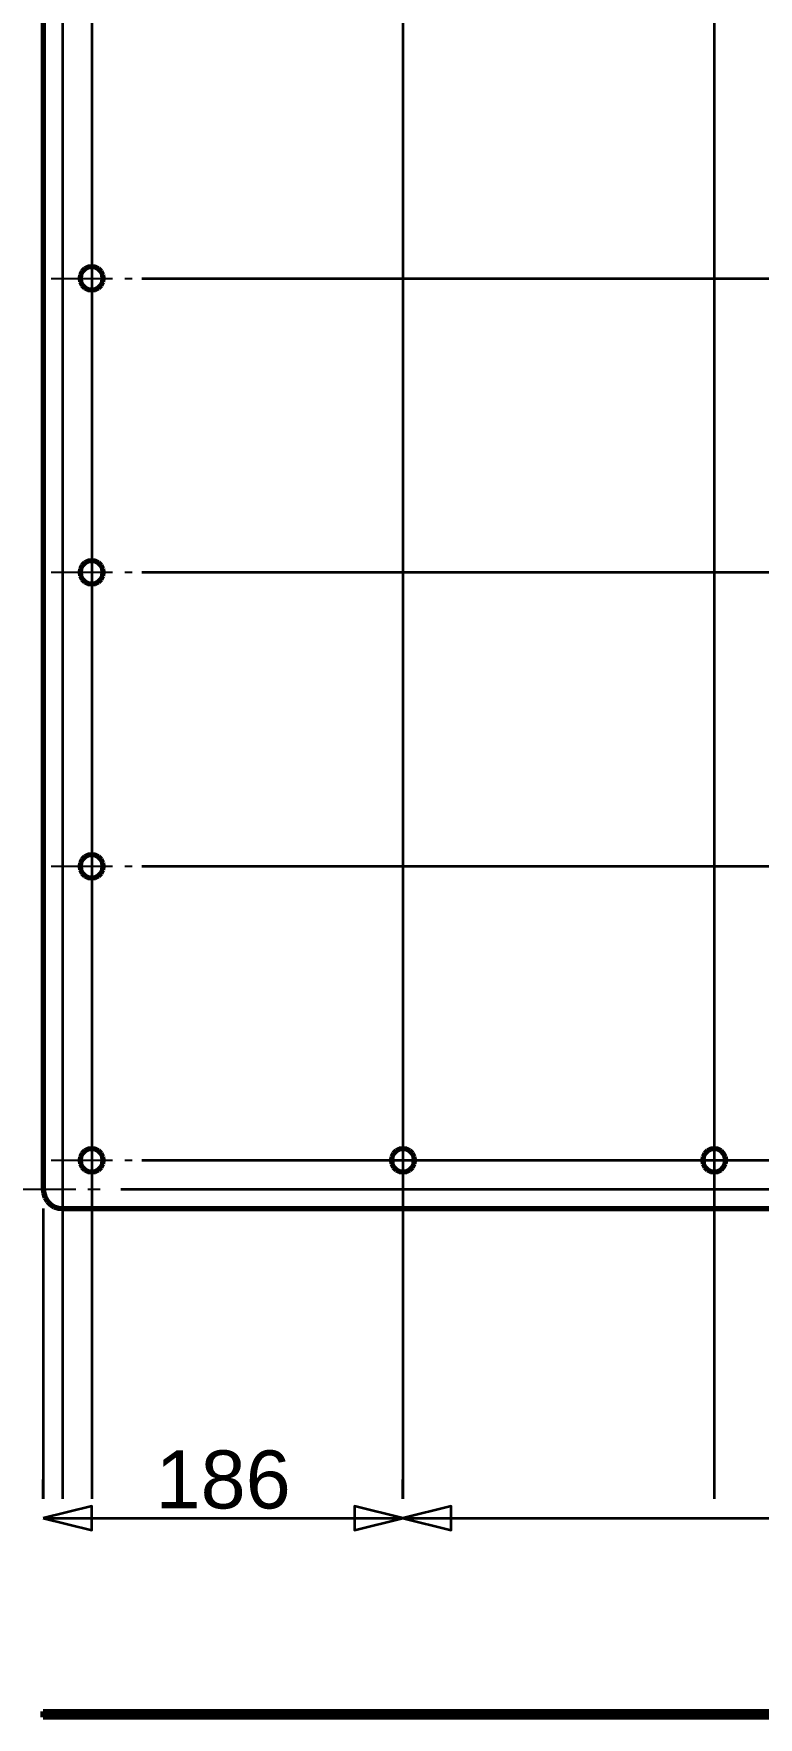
# Model space of a CAD drawing. Header units: millimetres. Extents: x 0 to 420, y 0 to 297.
# Drawn here: x 64.5 to 102, y 149.7 to 236.8 of the extents above; entities that cross this region are included whole.
import ezdxf
from ezdxf.enums import TextEntityAlignment as Align

# ---------------------------------------------------------------- set-up
doc = ezdxf.new("R2010")
doc.units = ezdxf.units.MM
doc.linetypes.add('CENTER', pattern=[5.08, 3.175, -0.635, 0.635, -0.635])
doc.linetypes.add('DASHED', pattern=[1.524, 1.27, -0.254])
doc.styles.add('GOST', font='Arial')

msp = doc.modelspace()

# ---------------------------------------------------------------- linework, layer by layer
at = {"color": 1, "lineweight": 70}
for p, q in [((65, 256), (65, 177)), ((67.315, 224.671), (67.147, 224.585)), ((67.5, 224.7), (67.315, 224.671)), ((67.685, 224.671), (67.5, 224.7)), ((67.853, 224.585), (67.685, 224.671)), ((66.929, 224.285), (66.9, 224.1)), ((66.9, 224.1), (66.929, 223.915)), ((67.015, 224.453), (66.929, 224.285)), ((66.929, 223.915), (67.015, 223.747)), ((67.147, 224.585), (67.015, 224.453)), ((67.015, 223.747), (67.147, 223.615)), ((67.985, 224.453), (67.853, 224.585)), ((67.853, 223.615), (67.985, 223.747)), ((68.071, 224.285), (67.985, 224.453)), ((67.985, 223.747), (68.071, 223.915)), ((68.1, 224.1), (68.071, 224.285)), ((68.071, 223.915), (68.1, 224.1)), ((67.147, 223.615), (67.315, 223.529)), ((67.315, 223.529), (67.5, 223.5)), ((67.5, 223.5), (67.685, 223.529)), ((67.685, 223.529), (67.853, 223.615)), ((66.929, 209.085), (66.9, 208.9)), ((67.015, 209.253), (66.929, 209.085)), ((67.147, 209.385), (67.015, 209.253)), ((67.315, 209.471), (67.147, 209.385)), ((67.5, 209.5), (67.315, 209.471)), ((67.685, 209.471), (67.5, 209.5)), ((67.853, 209.385), (67.685, 209.471)), ((67.985, 209.253), (67.853, 209.385)), ((68.071, 209.085), (67.985, 209.253)), ((68.1, 208.9), (68.071, 209.085)), ((66.9, 208.9), (66.929, 208.715)), ((66.929, 208.715), (67.015, 208.547)), ((67.015, 208.547), (67.147, 208.415)), ((67.147, 208.415), (67.315, 208.329)), ((67.315, 208.329), (67.5, 208.3)), ((67.5, 208.3), (67.685, 208.329)), ((67.685, 208.329), (67.853, 208.415)), ((67.853, 208.415), (67.985, 208.547)), ((67.985, 208.547), (68.071, 208.715)), ((68.071, 208.715), (68.1, 208.9)), ((67.147, 194.185), (67.015, 194.053)), ((67.315, 194.271), (67.147, 194.185)), ((67.5, 194.3), (67.315, 194.271)), ((67.685, 194.271), (67.5, 194.3)), ((67.853, 194.185), (67.685, 194.271)), ((67.985, 194.053), (67.853, 194.185)), ((66.929, 193.885), (66.9, 193.7)), ((66.9, 193.7), (66.929, 193.515)), ((67.015, 194.053), (66.929, 193.885)), ((66.929, 193.515), (67.015, 193.347)), ((67.015, 193.347), (67.147, 193.215)), ((67.853, 193.215), (67.985, 193.347)), ((68.071, 193.885), (67.985, 194.053)), ((67.985, 193.347), (68.071, 193.515)), ((68.1, 193.7), (68.071, 193.885)), ((68.071, 193.515), (68.1, 193.7)), ((67.147, 193.215), (67.315, 193.129)), ((67.315, 193.129), (67.5, 193.1)), ((67.5, 193.1), (67.685, 193.129)), ((67.685, 193.129), (67.853, 193.215)), ((66.929, 178.685), (66.9, 178.5)), ((66.9, 178.5), (66.929, 178.315)), ((67.015, 178.853), (66.929, 178.685)), ((67.147, 178.985), (67.015, 178.853)), ((67.315, 179.071), (67.147, 178.985)), ((67.5, 179.1), (67.315, 179.071)), ((67.685, 179.071), (67.5, 179.1)), ((67.853, 178.985), (67.685, 179.071)), ((67.985, 178.853), (67.853, 178.985)), ((68.071, 178.685), (67.985, 178.853)), ((68.1, 178.5), (68.071, 178.685)), ((68.071, 178.315), (68.1, 178.5)), ((83.029, 178.685), (83, 178.5)), ((83, 178.5), (83.029, 178.315)), ((83.115, 178.853), (83.029, 178.685)), ((83.247, 178.985), (83.115, 178.853)), ((83.415, 179.071), (83.247, 178.985)), ((83.6, 179.1), (83.415, 179.071)), ((83.785, 179.071), (83.6, 179.1)), ((83.953, 178.985), (83.785, 179.071)), ((84.085, 178.853), (83.953, 178.985)), ((84.171, 178.685), (84.085, 178.853)), ((84.2, 178.5), (84.171, 178.685)), ((84.171, 178.315), (84.2, 178.5)), ((99.129, 178.685), (99.1, 178.5)), ((99.1, 178.5), (99.129, 178.315)), ((99.215, 178.853), (99.129, 178.685)), ((99.347, 178.985), (99.215, 178.853)), ((99.515, 179.071), (99.347, 178.985)), ((99.7, 179.1), (99.515, 179.071)), ((99.885, 179.071), (99.7, 179.1)), ((100.053, 178.985), (99.885, 179.071)), ((100.185, 178.853), (100.053, 178.985)), ((100.271, 178.685), (100.185, 178.853)), ((100.3, 178.5), (100.271, 178.685)), ((100.271, 178.315), (100.3, 178.5)), ((66.929, 178.315), (67.015, 178.147)), ((67.015, 178.147), (67.147, 178.015)), ((67.147, 178.015), (67.315, 177.929)), ((67.315, 177.929), (67.5, 177.9)), ((67.5, 177.9), (67.685, 177.929)), ((67.685, 177.929), (67.853, 178.015)), ((67.853, 178.015), (67.985, 178.147)), ((67.985, 178.147), (68.071, 178.315)), ((83.029, 178.315), (83.115, 178.147)), ((83.115, 178.147), (83.247, 178.015)), ((83.247, 178.015), (83.415, 177.929)), ((83.415, 177.929), (83.6, 177.9)), ((83.6, 177.9), (83.785, 177.929)), ((83.785, 177.929), (83.953, 178.015)), ((83.953, 178.015), (84.085, 178.147)), ((84.085, 178.147), (84.171, 178.315)), ((99.129, 178.315), (99.215, 178.147)), ((99.215, 178.147), (99.347, 178.015)), ((99.347, 178.015), (99.515, 177.929)), ((99.515, 177.929), (99.7, 177.9)), ((99.7, 177.9), (99.885, 177.929)), ((99.885, 177.929), (100.053, 178.015)), ((100.053, 178.015), (100.185, 178.147)), ((100.185, 178.147), (100.271, 178.315)), ((65, 177), (65.025, 176.777)), ((65.025, 176.777), (65.099, 176.566)), ((65.099, 176.566), (65.218, 176.377)), ((65.218, 176.377), (65.377, 176.218)), ((65.377, 176.218), (65.566, 176.099)), ((65.566, 176.099), (65.777, 176.025)), ((65.777, 176.025), (66, 176)), ((66, 176), (149.5, 176)), ((65, 150), (65.006, 150)), ((65, 149.7), (65, 150)), ((65.006, 150), (65.025, 150)), ((65.025, 150), (65.056, 150)), ((65.056, 150), (65.099, 150)), ((65.099, 150), (65.153, 150)), ((65.153, 150), (65.218, 150)), ((65.218, 150), (65.293, 150)), ((65.293, 150), (65.377, 150)), ((65.377, 150), (65.468, 150)), ((65.468, 150), (65.566, 150)), ((65.566, 150), (65.67, 150)), ((65.67, 150), (65.777, 150)), ((65.777, 150), (65.888, 150)), ((65.888, 150), (66, 150)), ((66, 150), (149.5, 150)), ((66, 149.7), (66, 150)), ((65.006, 149.7), (65, 149.7)), ((65.025, 149.7), (65.006, 149.7)), ((65.056, 149.7), (65.025, 149.7)), ((65.099, 149.7), (65.056, 149.7)), ((65.153, 149.7), (65.099, 149.7)), ((65.218, 149.7), (65.153, 149.7)), ((65.293, 149.7), (65.218, 149.7)), ((65.377, 149.7), (65.293, 149.7)), ((65.468, 149.7), (65.377, 149.7)), ((65.566, 149.7), (65.468, 149.7)), ((65.67, 149.7), (65.566, 149.7)), ((65.777, 149.7), (65.67, 149.7)), ((65.888, 149.7), (65.777, 149.7)), ((66, 149.7), (65.888, 149.7)), ((149.5, 149.7), (66, 149.7))]:
    msp.add_line(p, q, dxfattribs=at)
at = {"color": 5, "linetype": 'DASHED', "lineweight": 35}
for p, q in [((65, 177), (65, 256)), ((67.147, 224.585), (67.315, 224.671)), ((67.315, 224.671), (67.5, 224.7)), ((67.5, 224.7), (67.685, 224.671)), ((67.685, 224.671), (67.853, 224.585)), ((66.9, 224.1), (66.929, 224.285)), ((66.929, 223.915), (66.9, 224.1)), ((66.929, 224.285), (67.015, 224.453)), ((67.015, 223.747), (66.929, 223.915)), ((67.015, 224.453), (67.147, 224.585)), ((67.147, 223.615), (67.015, 223.747)), ((67.853, 224.585), (67.985, 224.453)), ((67.985, 223.747), (67.853, 223.615)), ((67.985, 224.453), (68.071, 224.285)), ((68.071, 223.915), (67.985, 223.747)), ((68.071, 224.285), (68.1, 224.1)), ((68.1, 224.1), (68.071, 223.915)), ((67.315, 223.529), (67.147, 223.615)), ((67.5, 223.5), (67.315, 223.529)), ((67.685, 223.529), (67.5, 223.5)), ((67.853, 223.615), (67.685, 223.529)), ((66.9, 208.9), (66.929, 209.085)), ((66.929, 209.085), (67.015, 209.253)), ((67.015, 209.253), (67.147, 209.385)), ((67.147, 209.385), (67.315, 209.471)), ((67.315, 209.471), (67.5, 209.5)), ((67.5, 209.5), (67.685, 209.471)), ((67.685, 209.471), (67.853, 209.385)), ((67.853, 209.385), (67.985, 209.253)), ((67.985, 209.253), (68.071, 209.085)), ((68.071, 209.085), (68.1, 208.9)), ((66.929, 208.715), (66.9, 208.9)), ((67.015, 208.547), (66.929, 208.715)), ((67.147, 208.415), (67.015, 208.547)), ((67.315, 208.329), (67.147, 208.415)), ((67.5, 208.3), (67.315, 208.329)), ((67.685, 208.329), (67.5, 208.3)), ((67.853, 208.415), (67.685, 208.329)), ((67.985, 208.547), (67.853, 208.415)), ((68.071, 208.715), (67.985, 208.547)), ((68.1, 208.9), (68.071, 208.715)), ((67.015, 194.053), (67.147, 194.185)), ((67.147, 194.185), (67.315, 194.271)), ((67.315, 194.271), (67.5, 194.3)), ((67.5, 194.3), (67.685, 194.271)), ((67.685, 194.271), (67.853, 194.185)), ((67.853, 194.185), (67.985, 194.053)), ((66.9, 193.7), (66.929, 193.885)), ((66.929, 193.515), (66.9, 193.7)), ((66.929, 193.885), (67.015, 194.053)), ((67.015, 193.347), (66.929, 193.515)), ((67.147, 193.215), (67.015, 193.347)), ((67.985, 193.347), (67.853, 193.215)), ((67.985, 194.053), (68.071, 193.885)), ((68.071, 193.515), (67.985, 193.347)), ((68.071, 193.885), (68.1, 193.7)), ((68.1, 193.7), (68.071, 193.515)), ((67.315, 193.129), (67.147, 193.215)), ((67.5, 193.1), (67.315, 193.129)), ((67.685, 193.129), (67.5, 193.1)), ((67.853, 193.215), (67.685, 193.129)), ((66.9, 178.5), (66.929, 178.685)), ((66.929, 178.315), (66.9, 178.5)), ((66.929, 178.685), (67.015, 178.853)), ((67.015, 178.853), (67.147, 178.985)), ((67.147, 178.985), (67.315, 179.071)), ((67.315, 179.071), (67.5, 179.1)), ((67.5, 179.1), (67.685, 179.071)), ((67.685, 179.071), (67.853, 178.985)), ((67.853, 178.985), (67.985, 178.853)), ((67.985, 178.853), (68.071, 178.685)), ((68.071, 178.685), (68.1, 178.5)), ((68.1, 178.5), (68.071, 178.315)), ((83, 178.5), (83.029, 178.685)), ((83.029, 178.315), (83, 178.5)), ((83.029, 178.685), (83.115, 178.853)), ((83.115, 178.853), (83.247, 178.985)), ((83.247, 178.985), (83.415, 179.071)), ((83.415, 179.071), (83.6, 179.1)), ((83.6, 179.1), (83.785, 179.071)), ((83.785, 179.071), (83.953, 178.985)), ((83.953, 178.985), (84.085, 178.853)), ((84.085, 178.853), (84.171, 178.685)), ((84.171, 178.685), (84.2, 178.5)), ((84.2, 178.5), (84.171, 178.315)), ((99.1, 178.5), (99.129, 178.685)), ((99.129, 178.315), (99.1, 178.5)), ((99.129, 178.685), (99.215, 178.853)), ((99.215, 178.853), (99.347, 178.985)), ((99.347, 178.985), (99.515, 179.071)), ((99.515, 179.071), (99.7, 179.1)), ((99.7, 179.1), (99.885, 179.071)), ((99.885, 179.071), (100.053, 178.985)), ((100.053, 178.985), (100.185, 178.853)), ((100.185, 178.853), (100.271, 178.685)), ((100.271, 178.685), (100.3, 178.5)), ((100.3, 178.5), (100.271, 178.315)), ((67.015, 178.147), (66.929, 178.315)), ((67.147, 178.015), (67.015, 178.147)), ((67.315, 177.929), (67.147, 178.015)), ((67.5, 177.9), (67.315, 177.929)), ((67.685, 177.929), (67.5, 177.9)), ((67.853, 178.015), (67.685, 177.929)), ((67.985, 178.147), (67.853, 178.015)), ((68.071, 178.315), (67.985, 178.147)), ((83.115, 178.147), (83.029, 178.315)), ((83.247, 178.015), (83.115, 178.147)), ((83.415, 177.929), (83.247, 178.015)), ((83.6, 177.9), (83.415, 177.929)), ((83.785, 177.929), (83.6, 177.9)), ((83.953, 178.015), (83.785, 177.929)), ((84.085, 178.147), (83.953, 178.015)), ((84.171, 178.315), (84.085, 178.147)), ((99.215, 178.147), (99.129, 178.315)), ((99.347, 178.015), (99.215, 178.147)), ((99.515, 177.929), (99.347, 178.015)), ((99.7, 177.9), (99.515, 177.929)), ((99.885, 177.929), (99.7, 177.9)), ((100.053, 178.015), (99.885, 177.929)), ((100.185, 178.147), (100.053, 178.015)), ((100.271, 178.315), (100.185, 178.147)), ((65.025, 176.777), (65, 177)), ((65.099, 176.566), (65.025, 176.777)), ((65.218, 176.377), (65.099, 176.566)), ((65.377, 176.218), (65.218, 176.377)), ((65.566, 176.099), (65.377, 176.218)), ((65.777, 176.025), (65.566, 176.099)), ((66, 176), (65.777, 176.025)), ((149.5, 176), (66, 176)), ((65.006, 150), (65, 150)), ((65, 149.7), (65, 150)), ((65.025, 150), (65.006, 150)), ((65.056, 150), (65.025, 150)), ((65.099, 150), (65.056, 150)), ((65.153, 150), (65.099, 150)), ((65.218, 150), (65.153, 150)), ((65.293, 150), (65.218, 150)), ((65.377, 150), (65.293, 150)), ((65.468, 150), (65.377, 150)), ((65.566, 150), (65.468, 150)), ((65.67, 150), (65.566, 150)), ((65.777, 150), (65.67, 150)), ((65.888, 150), (65.777, 150)), ((66, 150), (65.888, 150)), ((149.5, 150), (66, 150)), ((66.915, 150), (66.9, 150)), ((66.9, 150), (66.915, 150)), ((66.915, 150), (66.9, 150)), ((66.9, 150), (66.915, 150)), ((66.915, 150), (66.9, 150)), ((66.9, 150), (66.915, 150)), ((66.915, 150), (66.9, 150)), ((66.9, 150), (66.915, 150)), ((66.915, 150), (66.9, 150)), ((66.9, 150), (66.915, 150)), ((66.915, 150), (66.9, 150)), ((66.9, 150), (66.915, 150)), ((66.959, 150), (66.915, 150)), ((66.915, 150), (66.959, 150)), ((66.959, 150), (66.915, 150)), ((66.915, 150), (66.959, 150)), ((66.959, 150), (66.915, 150)), ((66.915, 150), (66.959, 150)), ((66.959, 150), (66.915, 150)), ((66.915, 150), (66.959, 150)), ((66.959, 150), (66.915, 150)), ((66.915, 150), (66.959, 150)), ((66.959, 150), (66.915, 150)), ((66.915, 150), (66.959, 150)), ((67.031, 150), (66.959, 150)), ((66.959, 150), (67.031, 150)), ((67.031, 150), (66.959, 150)), ((66.959, 150), (67.031, 150)), ((67.031, 150), (66.959, 150)), ((66.959, 150), (67.031, 150)), ((67.031, 150), (66.959, 150)), ((66.959, 150), (67.031, 150)), ((67.031, 150), (66.959, 150)), ((66.959, 150), (67.031, 150)), ((67.031, 150), (66.959, 150)), ((66.959, 150), (67.031, 150)), ((67.126, 150), (67.031, 150)), ((67.031, 150), (67.126, 150)), ((67.126, 150), (67.031, 150)), ((67.031, 150), (67.126, 150)), ((67.126, 150), (67.031, 150)), ((67.031, 150), (67.126, 150)), ((67.126, 150), (67.031, 150)), ((67.031, 150), (67.126, 150)), ((67.126, 150), (67.031, 150)), ((67.031, 150), (67.126, 150)), ((67.126, 150), (67.031, 150)), ((67.031, 150), (67.126, 150)), ((67.24, 150), (67.126, 150)), ((67.126, 150), (67.24, 150)), ((67.24, 150), (67.126, 150)), ((67.126, 150), (67.24, 150)), ((67.24, 150), (67.126, 150)), ((67.126, 150), (67.24, 150)), ((67.24, 150), (67.126, 150)), ((67.126, 150), (67.24, 150)), ((67.24, 150), (67.126, 150)), ((67.126, 150), (67.24, 150)), ((67.24, 150), (67.126, 150)), ((67.126, 150), (67.24, 150)), ((67.366, 150), (67.24, 150)), ((67.24, 150), (67.366, 150)), ((67.366, 150), (67.24, 150)), ((67.24, 150), (67.366, 150)), ((67.366, 150), (67.24, 150)), ((67.24, 150), (67.366, 150)), ((67.366, 150), (67.24, 150)), ((67.24, 150), (67.366, 150)), ((67.366, 150), (67.24, 150)), ((67.24, 150), (67.366, 150)), ((67.366, 150), (67.24, 150)), ((67.24, 150), (67.366, 150)), ((67.5, 150), (67.366, 150)), ((67.366, 150), (67.5, 150)), ((67.5, 150), (67.366, 150)), ((67.366, 150), (67.5, 150)), ((67.5, 150), (67.366, 150)), ((67.366, 150), (67.5, 150)), ((67.5, 150), (67.366, 150)), ((67.366, 150), (67.5, 150)), ((67.5, 150), (67.366, 150)), ((67.366, 150), (67.5, 150)), ((67.5, 150), (67.366, 150)), ((67.366, 150), (67.5, 150)), ((67.634, 150), (67.5, 150)), ((67.5, 150), (67.634, 150)), ((67.634, 150), (67.5, 150)), ((67.5, 150), (67.634, 150)), ((67.634, 150), (67.5, 150)), ((67.5, 150), (67.634, 150)), ((67.634, 150), (67.5, 150)), ((67.5, 150), (67.634, 150)), ((67.634, 150), (67.5, 150)), ((67.5, 150), (67.634, 150)), ((67.634, 150), (67.5, 150)), ((67.5, 150), (67.634, 150)), ((67.76, 150), (67.634, 150)), ((67.634, 150), (67.76, 150)), ((67.76, 150), (67.634, 150)), ((67.634, 150), (67.76, 150)), ((67.76, 150), (67.634, 150)), ((67.634, 150), (67.76, 150)), ((67.76, 150), (67.634, 150)), ((67.634, 150), (67.76, 150)), ((67.76, 150), (67.634, 150)), ((67.634, 150), (67.76, 150)), ((67.76, 150), (67.634, 150)), ((67.634, 150), (67.76, 150)), ((67.874, 150), (67.76, 150)), ((67.76, 150), (67.874, 150)), ((67.874, 150), (67.76, 150)), ((67.76, 150), (67.874, 150)), ((67.874, 150), (67.76, 150)), ((67.76, 150), (67.874, 150)), ((67.874, 150), (67.76, 150)), ((67.76, 150), (67.874, 150)), ((67.874, 150), (67.76, 150)), ((67.76, 150), (67.874, 150)), ((67.874, 150), (67.76, 150)), ((67.76, 150), (67.874, 150)), ((67.969, 150), (67.874, 150)), ((67.874, 150), (67.969, 150)), ((67.969, 150), (67.874, 150)), ((67.874, 150), (67.969, 150)), ((67.969, 150), (67.874, 150)), ((67.874, 150), (67.969, 150)), ((67.969, 150), (67.874, 150)), ((67.874, 150), (67.969, 150)), ((67.969, 150), (67.874, 150)), ((67.874, 150), (67.969, 150)), ((67.969, 150), (67.874, 150)), ((67.874, 150), (67.969, 150)), ((68.041, 150), (67.969, 150)), ((67.969, 150), (68.041, 150)), ((68.041, 150), (67.969, 150)), ((67.969, 150), (68.041, 150)), ((68.041, 150), (67.969, 150)), ((67.969, 150), (68.041, 150)), ((68.041, 150), (67.969, 150)), ((67.969, 150), (68.041, 150)), ((68.041, 150), (67.969, 150)), ((67.969, 150), (68.041, 150)), ((68.041, 150), (67.969, 150)), ((67.969, 150), (68.041, 150)), ((68.085, 150), (68.041, 150)), ((68.041, 150), (68.085, 150)), ((68.085, 150), (68.041, 150)), ((68.041, 150), (68.085, 150)), ((68.085, 150), (68.041, 150)), ((68.041, 150), (68.085, 150)), ((68.085, 150), (68.041, 150)), ((68.041, 150), (68.085, 150)), ((68.085, 150), (68.041, 150)), ((68.041, 150), (68.085, 150)), ((68.085, 150), (68.041, 150)), ((68.041, 150), (68.085, 150)), ((68.1, 150), (68.085, 150)), ((68.085, 150), (68.1, 150)), ((68.1, 150), (68.085, 150)), ((68.085, 150), (68.1, 150)), ((68.1, 150), (68.085, 150)), ((68.085, 150), (68.1, 150)), ((68.1, 150), (68.085, 150)), ((68.085, 150), (68.1, 150)), ((68.1, 150), (68.085, 150)), ((68.085, 150), (68.1, 150)), ((68.1, 150), (68.085, 150)), ((68.085, 150), (68.1, 150)), ((68.1, 150), (68.1, 149.7)), ((68.1, 150), (68.1, 149.7)), ((68.1, 150), (68.1, 149.7)), ((68.1, 150), (68.1, 149.7)), ((68.1, 150), (68.1, 149.7)), ((68.1, 150), (68.1, 149.7)), ((83.015, 150), (83, 150)), ((83, 150), (83.015, 150)), ((83.015, 150), (83, 150)), ((83, 150), (83.015, 150)), ((83.059, 150), (83.015, 150)), ((83.015, 150), (83.059, 150)), ((83.059, 150), (83.015, 150)), ((83.015, 150), (83.059, 150)), ((83.131, 150), (83.059, 150)), ((83.059, 150), (83.131, 150)), ((83.131, 150), (83.059, 150)), ((83.059, 150), (83.131, 150)), ((83.226, 150), (83.131, 150)), ((83.131, 150), (83.226, 150)), ((83.226, 150), (83.131, 150)), ((83.131, 150), (83.226, 150)), ((83.34, 150), (83.226, 150)), ((83.226, 150), (83.34, 150)), ((83.34, 150), (83.226, 150)), ((83.226, 150), (83.34, 150)), ((83.466, 150), (83.34, 150)), ((83.34, 150), (83.466, 150)), ((83.466, 150), (83.34, 150)), ((83.34, 150), (83.466, 150)), ((83.6, 150), (83.466, 150)), ((83.466, 150), (83.6, 150)), ((83.6, 150), (83.466, 150)), ((83.466, 150), (83.6, 150)), ((83.734, 150), (83.6, 150)), ((83.6, 150), (83.734, 150)), ((83.734, 150), (83.6, 150)), ((83.6, 150), (83.734, 150)), ((83.86, 150), (83.734, 150)), ((83.734, 150), (83.86, 150)), ((83.86, 150), (83.734, 150)), ((83.734, 150), (83.86, 150)), ((83.974, 150), (83.86, 150)), ((83.86, 150), (83.974, 150)), ((83.974, 150), (83.86, 150)), ((83.86, 150), (83.974, 150)), ((84.069, 150), (83.974, 150)), ((83.974, 150), (84.069, 150)), ((84.069, 150), (83.974, 150)), ((83.974, 150), (84.069, 150)), ((84.141, 150), (84.069, 150)), ((84.069, 150), (84.141, 150)), ((84.141, 150), (84.069, 150)), ((84.069, 150), (84.141, 150)), ((84.185, 150), (84.141, 150)), ((84.141, 150), (84.185, 150)), ((84.185, 150), (84.141, 150)), ((84.141, 150), (84.185, 150)), ((84.2, 150), (84.185, 150)), ((84.185, 150), (84.2, 150)), ((84.2, 150), (84.185, 150)), ((84.185, 150), (84.2, 150)), ((84.2, 150), (84.2, 149.7)), ((84.2, 150), (84.2, 149.7)), ((99.115, 150), (99.1, 150)), ((99.1, 150), (99.115, 150)), ((99.115, 150), (99.1, 150)), ((99.1, 150), (99.115, 150)), ((99.159, 150), (99.115, 150)), ((99.115, 150), (99.159, 150)), ((99.159, 150), (99.115, 150)), ((99.115, 150), (99.159, 150)), ((99.231, 150), (99.159, 150)), ((99.159, 150), (99.231, 150)), ((99.231, 150), (99.159, 150)), ((99.159, 150), (99.231, 150)), ((99.326, 150), (99.231, 150)), ((99.231, 150), (99.326, 150)), ((99.326, 150), (99.231, 150)), ((99.231, 150), (99.326, 150)), ((99.44, 150), (99.326, 150)), ((99.326, 150), (99.44, 150)), ((99.44, 150), (99.326, 150)), ((99.326, 150), (99.44, 150)), ((99.566, 150), (99.44, 150)), ((99.44, 150), (99.566, 150)), ((99.566, 150), (99.44, 150)), ((99.44, 150), (99.566, 150)), ((99.7, 150), (99.566, 150)), ((99.566, 150), (99.7, 150)), ((99.7, 150), (99.566, 150)), ((99.566, 150), (99.7, 150)), ((99.834, 150), (99.7, 150)), ((99.7, 150), (99.834, 150)), ((99.834, 150), (99.7, 150)), ((99.7, 150), (99.834, 150)), ((99.96, 150), (99.834, 150)), ((99.834, 150), (99.96, 150)), ((99.96, 150), (99.834, 150)), ((99.834, 150), (99.96, 150)), ((100.074, 150), (99.96, 150)), ((99.96, 150), (100.074, 150)), ((100.074, 150), (99.96, 150)), ((99.96, 150), (100.074, 150)), ((100.169, 150), (100.074, 150)), ((100.074, 150), (100.169, 150)), ((100.169, 150), (100.074, 150)), ((100.074, 150), (100.169, 150)), ((100.241, 150), (100.169, 150)), ((100.169, 150), (100.241, 150)), ((100.241, 150), (100.169, 150)), ((100.169, 150), (100.241, 150)), ((100.285, 150), (100.241, 150)), ((100.241, 150), (100.285, 150)), ((100.285, 150), (100.241, 150)), ((100.241, 150), (100.285, 150)), ((100.3, 150), (100.285, 150)), ((100.285, 150), (100.3, 150)), ((100.3, 150), (100.285, 150)), ((100.285, 150), (100.3, 150)), ((100.3, 150), (100.3, 149.7)), ((100.3, 150), (100.3, 149.7)), ((65, 149.7), (65.006, 149.7)), ((65.006, 149.7), (65.025, 149.7)), ((65.025, 149.7), (65.056, 149.7)), ((65.056, 149.7), (65.099, 149.7)), ((65.099, 149.7), (65.153, 149.7)), ((65.153, 149.7), (65.218, 149.7)), ((65.218, 149.7), (65.293, 149.7)), ((65.293, 149.7), (65.377, 149.7)), ((65.377, 149.7), (65.468, 149.7)), ((65.468, 149.7), (65.566, 149.7)), ((65.566, 149.7), (65.67, 149.7)), ((65.67, 149.7), (65.777, 149.7)), ((65.777, 149.7), (65.888, 149.7)), ((65.888, 149.7), (66, 149.7)), ((66, 149.7), (149.5, 149.7)), ((66.915, 149.7), (66.9, 149.7)), ((66.9, 149.7), (66.915, 149.7)), ((66.915, 149.7), (66.9, 149.7)), ((66.9, 149.7), (66.915, 149.7)), ((66.915, 149.7), (66.9, 149.7)), ((66.9, 149.7), (66.915, 149.7)), ((66.915, 149.7), (66.9, 149.7)), ((66.9, 149.7), (66.915, 149.7)), ((66.915, 149.7), (66.9, 149.7)), ((66.9, 149.7), (66.915, 149.7)), ((66.915, 149.7), (66.9, 149.7)), ((66.9, 149.7), (66.915, 149.7)), ((66.959, 149.7), (66.915, 149.7)), ((66.915, 149.7), (66.959, 149.7)), ((66.959, 149.7), (66.915, 149.7)), ((66.915, 149.7), (66.959, 149.7)), ((66.959, 149.7), (66.915, 149.7)), ((66.915, 149.7), (66.959, 149.7)), ((66.959, 149.7), (66.915, 149.7)), ((66.915, 149.7), (66.959, 149.7)), ((66.959, 149.7), (66.915, 149.7)), ((66.915, 149.7), (66.959, 149.7)), ((66.959, 149.7), (66.915, 149.7)), ((66.915, 149.7), (66.959, 149.7)), ((67.031, 149.7), (66.959, 149.7)), ((66.959, 149.7), (67.031, 149.7)), ((67.031, 149.7), (66.959, 149.7)), ((66.959, 149.7), (67.031, 149.7)), ((67.031, 149.7), (66.959, 149.7)), ((66.959, 149.7), (67.031, 149.7)), ((67.031, 149.7), (66.959, 149.7)), ((66.959, 149.7), (67.031, 149.7)), ((67.031, 149.7), (66.959, 149.7)), ((66.959, 149.7), (67.031, 149.7)), ((67.031, 149.7), (66.959, 149.7)), ((66.959, 149.7), (67.031, 149.7)), ((67.126, 149.7), (67.031, 149.7)), ((67.031, 149.7), (67.126, 149.7)), ((67.126, 149.7), (67.031, 149.7)), ((67.031, 149.7), (67.126, 149.7)), ((67.126, 149.7), (67.031, 149.7)), ((67.031, 149.7), (67.126, 149.7)), ((67.126, 149.7), (67.031, 149.7)), ((67.031, 149.7), (67.126, 149.7)), ((67.126, 149.7), (67.031, 149.7)), ((67.031, 149.7), (67.126, 149.7)), ((67.126, 149.7), (67.031, 149.7)), ((67.031, 149.7), (67.126, 149.7)), ((67.24, 149.7), (67.126, 149.7)), ((67.126, 149.7), (67.24, 149.7)), ((67.24, 149.7), (67.126, 149.7)), ((67.126, 149.7), (67.24, 149.7)), ((67.24, 149.7), (67.126, 149.7)), ((67.126, 149.7), (67.24, 149.7)), ((67.24, 149.7), (67.126, 149.7)), ((67.126, 149.7), (67.24, 149.7)), ((67.24, 149.7), (67.126, 149.7)), ((67.126, 149.7), (67.24, 149.7)), ((67.24, 149.7), (67.126, 149.7)), ((67.126, 149.7), (67.24, 149.7)), ((67.366, 149.7), (67.24, 149.7)), ((67.24, 149.7), (67.366, 149.7)), ((67.366, 149.7), (67.24, 149.7)), ((67.24, 149.7), (67.366, 149.7)), ((67.366, 149.7), (67.24, 149.7)), ((67.24, 149.7), (67.366, 149.7)), ((67.366, 149.7), (67.24, 149.7)), ((67.24, 149.7), (67.366, 149.7)), ((67.366, 149.7), (67.24, 149.7)), ((67.24, 149.7), (67.366, 149.7)), ((67.366, 149.7), (67.24, 149.7)), ((67.24, 149.7), (67.366, 149.7)), ((67.5, 149.7), (67.366, 149.7)), ((67.366, 149.7), (67.5, 149.7)), ((67.5, 149.7), (67.366, 149.7)), ((67.366, 149.7), (67.5, 149.7)), ((67.5, 149.7), (67.366, 149.7)), ((67.366, 149.7), (67.5, 149.7)), ((67.5, 149.7), (67.366, 149.7)), ((67.366, 149.7), (67.5, 149.7)), ((67.5, 149.7), (67.366, 149.7)), ((67.366, 149.7), (67.5, 149.7)), ((67.5, 149.7), (67.366, 149.7)), ((67.366, 149.7), (67.5, 149.7)), ((67.634, 149.7), (67.5, 149.7)), ((67.5, 149.7), (67.634, 149.7)), ((67.634, 149.7), (67.5, 149.7)), ((67.5, 149.7), (67.634, 149.7)), ((67.634, 149.7), (67.5, 149.7)), ((67.5, 149.7), (67.634, 149.7)), ((67.634, 149.7), (67.5, 149.7)), ((67.5, 149.7), (67.634, 149.7)), ((67.634, 149.7), (67.5, 149.7)), ((67.5, 149.7), (67.634, 149.7)), ((67.634, 149.7), (67.5, 149.7)), ((67.5, 149.7), (67.634, 149.7)), ((67.76, 149.7), (67.634, 149.7)), ((67.634, 149.7), (67.76, 149.7)), ((67.76, 149.7), (67.634, 149.7)), ((67.634, 149.7), (67.76, 149.7)), ((67.76, 149.7), (67.634, 149.7)), ((67.634, 149.7), (67.76, 149.7)), ((67.76, 149.7), (67.634, 149.7)), ((67.634, 149.7), (67.76, 149.7)), ((67.76, 149.7), (67.634, 149.7)), ((67.634, 149.7), (67.76, 149.7)), ((67.76, 149.7), (67.634, 149.7)), ((67.634, 149.7), (67.76, 149.7)), ((67.874, 149.7), (67.76, 149.7)), ((67.76, 149.7), (67.874, 149.7)), ((67.874, 149.7), (67.76, 149.7)), ((67.76, 149.7), (67.874, 149.7)), ((67.874, 149.7), (67.76, 149.7)), ((67.76, 149.7), (67.874, 149.7)), ((67.874, 149.7), (67.76, 149.7)), ((67.76, 149.7), (67.874, 149.7)), ((67.874, 149.7), (67.76, 149.7)), ((67.76, 149.7), (67.874, 149.7)), ((67.874, 149.7), (67.76, 149.7)), ((67.76, 149.7), (67.874, 149.7)), ((67.969, 149.7), (67.874, 149.7)), ((67.874, 149.7), (67.969, 149.7)), ((67.969, 149.7), (67.874, 149.7)), ((67.874, 149.7), (67.969, 149.7)), ((67.969, 149.7), (67.874, 149.7)), ((67.874, 149.7), (67.969, 149.7)), ((67.969, 149.7), (67.874, 149.7)), ((67.874, 149.7), (67.969, 149.7)), ((67.969, 149.7), (67.874, 149.7)), ((67.874, 149.7), (67.969, 149.7)), ((67.969, 149.7), (67.874, 149.7)), ((67.874, 149.7), (67.969, 149.7)), ((68.041, 149.7), (67.969, 149.7)), ((67.969, 149.7), (68.041, 149.7)), ((68.041, 149.7), (67.969, 149.7)), ((67.969, 149.7), (68.041, 149.7)), ((68.041, 149.7), (67.969, 149.7)), ((67.969, 149.7), (68.041, 149.7)), ((68.041, 149.7), (67.969, 149.7)), ((67.969, 149.7), (68.041, 149.7)), ((68.041, 149.7), (67.969, 149.7)), ((67.969, 149.7), (68.041, 149.7)), ((68.041, 149.7), (67.969, 149.7)), ((67.969, 149.7), (68.041, 149.7)), ((68.085, 149.7), (68.041, 149.7)), ((68.041, 149.7), (68.085, 149.7)), ((68.085, 149.7), (68.041, 149.7)), ((68.041, 149.7), (68.085, 149.7)), ((68.085, 149.7), (68.041, 149.7)), ((68.041, 149.7), (68.085, 149.7)), ((68.085, 149.7), (68.041, 149.7)), ((68.041, 149.7), (68.085, 149.7)), ((68.085, 149.7), (68.041, 149.7)), ((68.041, 149.7), (68.085, 149.7)), ((68.085, 149.7), (68.041, 149.7)), ((68.041, 149.7), (68.085, 149.7)), ((68.1, 149.7), (68.085, 149.7)), ((68.085, 149.7), (68.1, 149.7)), ((68.1, 149.7), (68.085, 149.7)), ((68.085, 149.7), (68.1, 149.7)), ((68.1, 149.7), (68.085, 149.7)), ((68.085, 149.7), (68.1, 149.7)), ((68.1, 149.7), (68.085, 149.7)), ((68.085, 149.7), (68.1, 149.7)), ((68.1, 149.7), (68.085, 149.7)), ((68.085, 149.7), (68.1, 149.7)), ((68.1, 149.7), (68.085, 149.7)), ((68.085, 149.7), (68.1, 149.7)), ((83.015, 149.7), (83, 149.7)), ((83, 149.7), (83.015, 149.7)), ((83.015, 149.7), (83, 149.7)), ((83, 149.7), (83.015, 149.7)), ((83.059, 149.7), (83.015, 149.7)), ((83.015, 149.7), (83.059, 149.7)), ((83.059, 149.7), (83.015, 149.7)), ((83.015, 149.7), (83.059, 149.7)), ((83.131, 149.7), (83.059, 149.7)), ((83.059, 149.7), (83.131, 149.7)), ((83.131, 149.7), (83.059, 149.7)), ((83.059, 149.7), (83.131, 149.7)), ((83.226, 149.7), (83.131, 149.7)), ((83.131, 149.7), (83.226, 149.7)), ((83.226, 149.7), (83.131, 149.7)), ((83.131, 149.7), (83.226, 149.7)), ((83.34, 149.7), (83.226, 149.7)), ((83.226, 149.7), (83.34, 149.7)), ((83.34, 149.7), (83.226, 149.7)), ((83.226, 149.7), (83.34, 149.7)), ((83.466, 149.7), (83.34, 149.7)), ((83.34, 149.7), (83.466, 149.7)), ((83.466, 149.7), (83.34, 149.7)), ((83.34, 149.7), (83.466, 149.7)), ((83.6, 149.7), (83.466, 149.7)), ((83.466, 149.7), (83.6, 149.7)), ((83.6, 149.7), (83.466, 149.7)), ((83.466, 149.7), (83.6, 149.7)), ((83.734, 149.7), (83.6, 149.7)), ((83.6, 149.7), (83.734, 149.7)), ((83.734, 149.7), (83.6, 149.7)), ((83.6, 149.7), (83.734, 149.7)), ((83.86, 149.7), (83.734, 149.7)), ((83.734, 149.7), (83.86, 149.7)), ((83.86, 149.7), (83.734, 149.7)), ((83.734, 149.7), (83.86, 149.7)), ((83.974, 149.7), (83.86, 149.7)), ((83.86, 149.7), (83.974, 149.7)), ((83.974, 149.7), (83.86, 149.7)), ((83.86, 149.7), (83.974, 149.7)), ((84.069, 149.7), (83.974, 149.7)), ((83.974, 149.7), (84.069, 149.7)), ((84.069, 149.7), (83.974, 149.7)), ((83.974, 149.7), (84.069, 149.7)), ((84.141, 149.7), (84.069, 149.7)), ((84.069, 149.7), (84.141, 149.7)), ((84.141, 149.7), (84.069, 149.7)), ((84.069, 149.7), (84.141, 149.7)), ((84.185, 149.7), (84.141, 149.7)), ((84.141, 149.7), (84.185, 149.7)), ((84.185, 149.7), (84.141, 149.7)), ((84.141, 149.7), (84.185, 149.7)), ((84.2, 149.7), (84.185, 149.7)), ((84.185, 149.7), (84.2, 149.7)), ((84.2, 149.7), (84.185, 149.7)), ((84.185, 149.7), (84.2, 149.7)), ((99.115, 149.7), (99.1, 149.7)), ((99.1, 149.7), (99.115, 149.7)), ((99.115, 149.7), (99.1, 149.7)), ((99.1, 149.7), (99.115, 149.7)), ((99.159, 149.7), (99.115, 149.7)), ((99.115, 149.7), (99.159, 149.7)), ((99.159, 149.7), (99.115, 149.7)), ((99.115, 149.7), (99.159, 149.7)), ((99.231, 149.7), (99.159, 149.7)), ((99.159, 149.7), (99.231, 149.7)), ((99.231, 149.7), (99.159, 149.7)), ((99.159, 149.7), (99.231, 149.7)), ((99.326, 149.7), (99.231, 149.7)), ((99.231, 149.7), (99.326, 149.7)), ((99.326, 149.7), (99.231, 149.7)), ((99.231, 149.7), (99.326, 149.7)), ((99.44, 149.7), (99.326, 149.7)), ((99.326, 149.7), (99.44, 149.7)), ((99.44, 149.7), (99.326, 149.7)), ((99.326, 149.7), (99.44, 149.7)), ((99.566, 149.7), (99.44, 149.7)), ((99.44, 149.7), (99.566, 149.7)), ((99.566, 149.7), (99.44, 149.7)), ((99.44, 149.7), (99.566, 149.7)), ((99.7, 149.7), (99.566, 149.7)), ((99.566, 149.7), (99.7, 149.7)), ((99.7, 149.7), (99.566, 149.7)), ((99.566, 149.7), (99.7, 149.7)), ((99.834, 149.7), (99.7, 149.7)), ((99.7, 149.7), (99.834, 149.7)), ((99.834, 149.7), (99.7, 149.7)), ((99.7, 149.7), (99.834, 149.7)), ((99.96, 149.7), (99.834, 149.7)), ((99.834, 149.7), (99.96, 149.7)), ((99.96, 149.7), (99.834, 149.7)), ((99.834, 149.7), (99.96, 149.7)), ((100.074, 149.7), (99.96, 149.7)), ((99.96, 149.7), (100.074, 149.7)), ((100.074, 149.7), (99.96, 149.7)), ((99.96, 149.7), (100.074, 149.7)), ((100.169, 149.7), (100.074, 149.7)), ((100.074, 149.7), (100.169, 149.7)), ((100.169, 149.7), (100.074, 149.7)), ((100.074, 149.7), (100.169, 149.7)), ((100.241, 149.7), (100.169, 149.7)), ((100.169, 149.7), (100.241, 149.7)), ((100.241, 149.7), (100.169, 149.7)), ((100.169, 149.7), (100.241, 149.7)), ((100.285, 149.7), (100.241, 149.7)), ((100.241, 149.7), (100.285, 149.7)), ((100.285, 149.7), (100.241, 149.7)), ((100.241, 149.7), (100.285, 149.7)), ((100.3, 149.7), (100.285, 149.7)), ((100.285, 149.7), (100.3, 149.7)), ((100.3, 149.7), (100.285, 149.7)), ((100.285, 149.7), (100.3, 149.7))]:
    msp.add_line(p, q, dxfattribs=at)
at = {"color": 7, "lineweight": 35}
for p, q in [((66, 253), (66, 161)), ((67.5, 251.9), (67.5, 161)), ((83.6, 251.9), (83.6, 161)), ((99.7, 251.9), (99.7, 161)), ((67.5, 236.7), (67.5, 161)), ((70.1, 224.1), (165.5, 224.1)), ((67.5, 221.5), (67.5, 161)), ((70.1, 208.9), (165.5, 208.9)), ((67.5, 206.3), (67.5, 161)), ((70.1, 193.7), (165.5, 193.7)), ((67.5, 191.1), (67.5, 161)), ((70.1, 178.5), (165.5, 178.5)), ((86.2, 178.5), (165.5, 178.5)), ((69, 177), (165.5, 177)), ((65, 176), (65, 161)), ((67.5, 175.9), (67.5, 161)), ((83.6, 175.9), (83.6, 161)), ((99.7, 175.9), (99.7, 161)), ((66, 174), (66, 161)), ((65, 161), (65, 162)), ((83.6, 161), (83.6, 162)), ((83.6, 161), (83.6, 162)), ((65, 160), (83.6, 160)), ((83.6, 160), (131.9, 160))]:
    msp.add_line(p, q, dxfattribs=at)
at = {"color": 4, "linetype": 'CENTER', "lineweight": 25}
for p, q in [((67.5, 222), (67.5, 226.2)), ((65.4, 224.1), (69.6, 224.1)), ((67.5, 206.8), (67.5, 211)), ((65.4, 208.9), (69.6, 208.9)), ((67.5, 191.6), (67.5, 195.8)), ((65.4, 193.7), (69.6, 193.7)), ((67.5, 176.4), (67.5, 180.6)), ((83.6, 176.4), (83.6, 180.6)), ((99.7, 176.4), (99.7, 180.6)), ((66, 174.5), (66, 179.5)), ((65.4, 178.5), (69.6, 178.5)), ((81.5, 178.5), (85.7, 178.5)), ((97.6, 178.5), (101.8, 178.5)), ((63.5, 177), (68.5, 177))]:
    msp.add_line(p, q, dxfattribs=at)
at = {"color": 7, "lineweight": 35}
for points in [[(65, 160), (67.5, 159.375), (67.5, 160.625)], [(83.6, 160), (81.1, 160.625), (81.1, 159.375)], [(83.6, 160), (86.1, 159.375), (86.1, 160.625)]]:
    msp.add_lwpolyline(points, close=True, dxfattribs=at)

# ---------------------------------------------------------------- texts
at = {"color": 7, "style": 'GOST'}
msp.add_text('186', height=3, dxfattribs=at).set_placement((74.3, 162), align=Align.MIDDLE)

doc.saveas('drawing.dxf')
